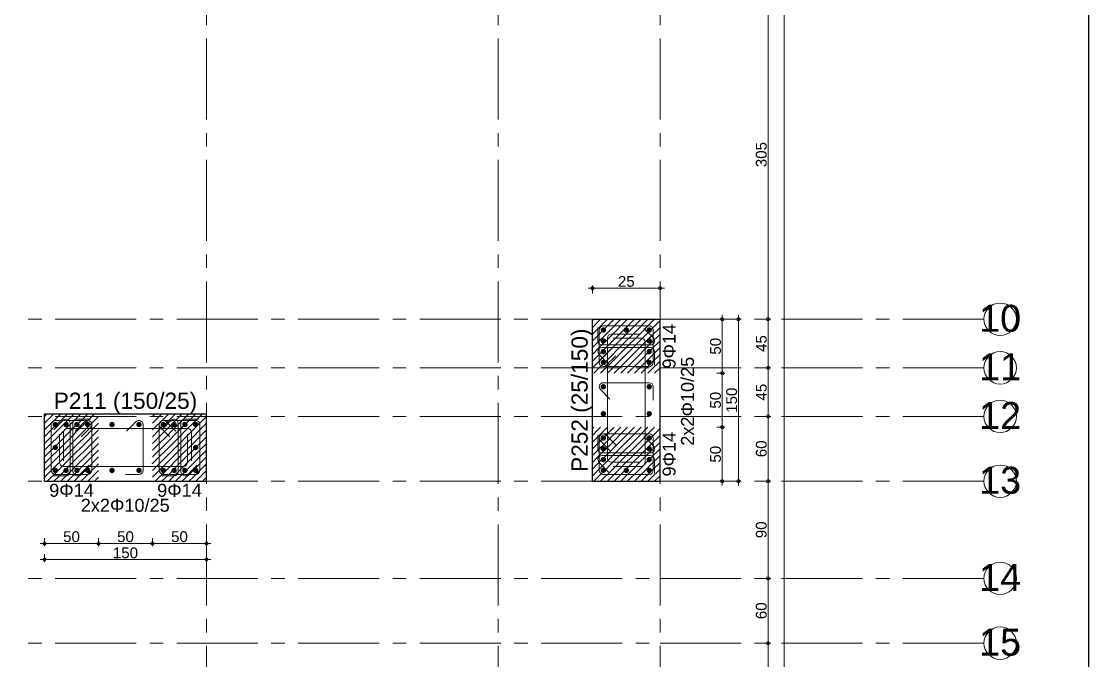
# Model space of a CAD drawing. Header units: millimetres. Extents: x 2232 to 85269, y -3593 to 5869.
# Drawn here: x 31459 to 32447, y 4460 to 5052 of the extents above; entities that cross this region are included whole.
import ezdxf

# ---------------------------------------------------------------- set-up
doc = ezdxf.new("R2010")
doc.units = ezdxf.units.MM
doc.linetypes.add('CENTER2', pattern=[112.5, 75, -12.5, 12.5, -12.5])
doc.linetypes.add('DASHDOT2', pattern=[12.7, 6.35, -3.175, 0, -3.175])
doc.layers.add('aks', color=251, linetype='DASHDOT2', lineweight=35)
for name, color, linetype in [('Donatı Yazısı', 7, 'Continuous'), ('Donatı Çizgisi', 7, 'Continuous'), ('Kolon', 7, 'Continuous'), ('Ölçülendirme', 7, 'Continuous')]:
    doc.layers.add(name, color=color, linetype=linetype)
doc.styles.add('arial_1_18', font='arial.ttf', dxfattribs={"height": 0.2})

# ---------------------------------------------------------------- blocks, each defined once
blk = doc.blocks.new('IDE999Entity6900')
at = {"layer": 'aks', "color": 250, "linetype": 'CENTER2', "lineweight": 5}
blk.add_lwpolyline([(21382.48, 200), (21382.48, 2530)], dxfattribs=at)
blk = doc.blocks.new('IDE999Entity6901')
at = {"layer": 'aks', "color": 250, "linetype": 'CENTER2', "lineweight": 5}
blk.add_lwpolyline([(21532.48, 200), (21532.48, 2530)], dxfattribs=at)
blk = doc.blocks.new('IDE999Entity6902')
at = {"layer": 'aks', "color": 250, "linetype": 'CENTER2', "lineweight": 5}
blk.add_lwpolyline([(21112.48, 200), (21112.48, 2530)], dxfattribs=at)

msp = doc.modelspace()

# ---------------------------------------------------------------- hatches: boundary and pattern name
at = {"layer": 'Donatı Çizgisi', "linetype": 'Continuous', "lineweight": 5}
h = msp.add_hatch(color=5, dxfattribs=at)
edge = h.paths.add_edge_path(flags=0)
edge.add_arc((31997.66, 4766.37), 2.5, 0, 360)
h = msp.add_hatch(color=5, dxfattribs=at)
edge = h.paths.add_edge_path(flags=0)
edge.add_arc((32018.91, 4766.37), 2.5, 0, 360)
h = msp.add_hatch(color=5, dxfattribs=at)
edge = h.paths.add_edge_path(flags=0)
edge.add_arc((32040.16, 4766.37), 2.5, 0, 360)
h = msp.add_hatch(color=5, dxfattribs=at)
edge = h.paths.add_edge_path(flags=0)
edge.add_arc((31997.66, 4756.37), 2.5, 0, 360)
h = msp.add_hatch(color=5, dxfattribs=at)
edge = h.paths.add_edge_path(flags=0)
edge.add_arc((32040.16, 4756.37), 2.5, 0, 360)
h = msp.add_hatch(color=5, dxfattribs=at)
edge = h.paths.add_edge_path(flags=0)
edge.add_arc((31997.66, 4746.37), 2.5, 0, 360)
h = msp.add_hatch(color=5, dxfattribs=at)
edge = h.paths.add_edge_path(flags=0)
edge.add_arc((32040.16, 4746.37), 2.5, 0, 360)
h = msp.add_hatch(color=5, dxfattribs=at)
edge = h.paths.add_edge_path(flags=0)
edge.add_arc((31997.66, 4736.37), 2.5, 0, 360)
h = msp.add_hatch(color=5, dxfattribs=at)
edge = h.paths.add_edge_path(flags=0)
edge.add_arc((32040.16, 4736.37), 2.5, 0, 360)
h = msp.add_hatch(color=5, dxfattribs=at)
edge = h.paths.add_edge_path(flags=0)
edge.add_arc((31997.66, 4713.87), 2.5, 0, 360)
h = msp.add_hatch(color=5, dxfattribs=at)
edge = h.paths.add_edge_path(flags=0)
edge.add_arc((32040.16, 4713.87), 2.5, 0, 360)
h = msp.add_hatch(color=5, dxfattribs=at)
edge = h.paths.add_edge_path(flags=0)
edge.add_arc((31997.66, 4688.87), 2.5, 0, 360)
h = msp.add_hatch(color=5, dxfattribs=at)
edge = h.paths.add_edge_path(flags=0)
edge.add_arc((32040.16, 4688.87), 2.5, 0, 360)
h = msp.add_hatch(color=5, dxfattribs=at)
edge = h.paths.add_edge_path(flags=0)
edge.add_arc((31490.16, 4678.87), 2.5, 0, 360)
h = msp.add_hatch(color=5, dxfattribs=at)
edge = h.paths.add_edge_path(flags=0)
edge.add_arc((31500.16, 4678.87), 2.5, 0, 360)
h = msp.add_hatch(color=5, dxfattribs=at)
edge = h.paths.add_edge_path(flags=0)
edge.add_arc((31510.16, 4678.87), 2.5, 0, 360)
h = msp.add_hatch(color=5, dxfattribs=at)
edge = h.paths.add_edge_path(flags=0)
edge.add_arc((31520.16, 4678.87), 2.5, 0, 360)
h = msp.add_hatch(color=5, dxfattribs=at)
edge = h.paths.add_edge_path(flags=0)
edge.add_arc((31542.66, 4678.87), 2.5, 0, 360)
h = msp.add_hatch(color=5, dxfattribs=at)
edge = h.paths.add_edge_path(flags=0)
edge.add_arc((31567.66, 4678.87), 2.5, 0, 360)
h = msp.add_hatch(color=5, dxfattribs=at)
edge = h.paths.add_edge_path(flags=0)
edge.add_arc((31590.16, 4678.87), 2.5, 0, 360)
h = msp.add_hatch(color=5, dxfattribs=at)
edge = h.paths.add_edge_path(flags=0)
edge.add_arc((31600.16, 4678.87), 2.5, 0, 360)
h = msp.add_hatch(color=5, dxfattribs=at)
edge = h.paths.add_edge_path(flags=0)
edge.add_arc((31610.16, 4678.87), 2.5, 0, 360)
h = msp.add_hatch(color=5, dxfattribs=at)
edge = h.paths.add_edge_path(flags=0)
edge.add_arc((31620.16, 4678.87), 2.5, 0, 360)
h = msp.add_hatch(color=5, dxfattribs=at)
edge = h.paths.add_edge_path(flags=0)
edge.add_arc((31997.66, 4666.37), 2.5, 0, 360)
h = msp.add_hatch(color=5, dxfattribs=at)
edge = h.paths.add_edge_path(flags=0)
edge.add_arc((32040.16, 4666.37), 2.5, 0, 360)
h = msp.add_hatch(color=5, dxfattribs=at)
edge = h.paths.add_edge_path(flags=0)
edge.add_arc((31490.16, 4657.62), 2.5, 0, 360)
h = msp.add_hatch(color=5, dxfattribs=at)
edge = h.paths.add_edge_path(flags=0)
edge.add_arc((31620.16, 4657.62), 2.5, 0, 360)
h = msp.add_hatch(color=5, dxfattribs=at)
edge = h.paths.add_edge_path(flags=0)
edge.add_arc((31997.66, 4656.37), 2.5, 0, 360)
h = msp.add_hatch(color=5, dxfattribs=at)
edge = h.paths.add_edge_path(flags=0)
edge.add_arc((32040.16, 4656.37), 2.5, 0, 360)
h = msp.add_hatch(color=5, dxfattribs=at)
edge = h.paths.add_edge_path(flags=0)
edge.add_arc((31997.66, 4646.37), 2.5, 0, 360)
h = msp.add_hatch(color=5, dxfattribs=at)
edge = h.paths.add_edge_path(flags=0)
edge.add_arc((32040.16, 4646.37), 2.5, 0, 360)
h = msp.add_hatch(color=5, dxfattribs=at)
edge = h.paths.add_edge_path(flags=0)
edge.add_arc((31490.16, 4636.37), 2.5, 0, 360)
h = msp.add_hatch(color=5, dxfattribs=at)
edge = h.paths.add_edge_path(flags=0)
edge.add_arc((31500.16, 4636.37), 2.5, 0, 360)
h = msp.add_hatch(color=5, dxfattribs=at)
edge = h.paths.add_edge_path(flags=0)
edge.add_arc((31510.16, 4636.37), 2.5, 0, 360)
h = msp.add_hatch(color=5, dxfattribs=at)
edge = h.paths.add_edge_path(flags=0)
edge.add_arc((31520.16, 4636.37), 2.5, 0, 360)
h = msp.add_hatch(color=5, dxfattribs=at)
edge = h.paths.add_edge_path(flags=0)
edge.add_arc((31542.66, 4636.37), 2.5, 0, 360)
h = msp.add_hatch(color=5, dxfattribs=at)
edge = h.paths.add_edge_path(flags=0)
edge.add_arc((31567.66, 4636.37), 2.5, 0, 360)
h = msp.add_hatch(color=5, dxfattribs=at)
edge = h.paths.add_edge_path(flags=0)
edge.add_arc((31590.16, 4636.37), 2.5, 0, 360)
h = msp.add_hatch(color=5, dxfattribs=at)
edge = h.paths.add_edge_path(flags=0)
edge.add_arc((31600.16, 4636.37), 2.5, 0, 360)
h = msp.add_hatch(color=5, dxfattribs=at)
edge = h.paths.add_edge_path(flags=0)
edge.add_arc((31610.16, 4636.37), 2.5, 0, 360)
h = msp.add_hatch(color=5, dxfattribs=at)
edge = h.paths.add_edge_path(flags=0)
edge.add_arc((31620.16, 4636.37), 2.5, 0, 360)
h = msp.add_hatch(color=5, dxfattribs=at)
edge = h.paths.add_edge_path(flags=0)
edge.add_arc((31997.66, 4636.37), 2.5, 0, 360)
h = msp.add_hatch(color=5, dxfattribs=at)
edge = h.paths.add_edge_path(flags=0)
edge.add_arc((32018.91, 4636.37), 2.5, 0, 360)
h = msp.add_hatch(color=5, dxfattribs=at)
edge = h.paths.add_edge_path(flags=0)
edge.add_arc((32040.16, 4636.37), 2.5, 0, 360)

# ---------------------------------------------------------------- linework, layer by layer
msp.add_line((32447.11, 5868.75), (32447.11, 1368.75))
at = {"layer": 'aks', "color": 250, "linetype": 'CENTER2', "lineweight": 5}
for points in [[(28790.16, 4776.37), (32050.16, 4776.37)], [(32050.16, 4776.37), (32350.16, 4776.37)], [(28790.16, 4731.37), (32050.16, 4731.37)], [(32050.16, 4731.37), (32350.16, 4731.37)], [(28790.16, 4686.37), (32050.16, 4686.37)], [(32050.16, 4686.37), (32350.16, 4686.37)], [(28790.16, 4626.37), (32050.16, 4626.37)], [(32050.16, 4626.37), (32350.16, 4626.37)], [(28790.16, 4536.37), (32050.16, 4536.37)], [(32050.16, 4536.37), (32350.16, 4536.37)], [(28790.16, 4476.37), (32050.16, 4476.37)], [(32050.16, 4476.37), (32350.16, 4476.37)]]:
    msp.add_lwpolyline(points, dxfattribs=at)
at = {"layer": 'aks', "color": 30, "linetype": 'Continuous', "lineweight": 5}
for centre in [(32365.16, 4776.37), (32365.16, 4731.37), (32365.16, 4686.37), (32365.16, 4626.37), (32365.16, 4536.37), (32365.16, 4476.37)]:
    msp.add_circle(centre, 15, dxfattribs=at)
at = {"layer": 'Donatı Çizgisi', "color": 1, "linetype": 'Continuous', "lineweight": 5}
for points in [[(31992.66, 4756.37), (31992.66, 4768.87)], [(32035.22, 4767.86), (32044.06, 4759.02)], [(32001.41, 4647.62), (32001.41, 4758.87)], [(32005.16, 4762.62), (32031.16, 4762.62)], [(32032.66, 4758.87), (32006.66, 4758.87)], [(32036.41, 4643.87), (32036.41, 4755.12)], [(32041.41, 4752.62), (31996.41, 4752.62)], [(31996.41, 4750.12), (32041.41, 4750.12)], [(32045.16, 4746.37), (32045.16, 4733.87)], [(32002.59, 4734.88), (31993.75, 4743.72)], [(31997.66, 4717.62), (32040.16, 4717.62)], [(32003.84, 4702.38), (31995, 4711.22)], [(32043.91, 4713.87), (32043.91, 4701.37)], [(31488.66, 4673.93), (31497.5, 4682.77)], [(31501.41, 4675.12), (31612.66, 4675.12)], [(31503.91, 4680.12), (31503.91, 4635.12)], [(31506.41, 4635.12), (31506.41, 4680.12)], [(31510.16, 4683.87), (31522.66, 4683.87)], [(31556.16, 4672.68), (31565, 4681.52)], [(31571.41, 4678.87), (31571.41, 4636.37)], [(31588.66, 4673.93), (31597.5, 4682.77)], [(31603.91, 4680.12), (31603.91, 4635.12)], [(31606.41, 4635.12), (31606.41, 4680.12)], [(31610.16, 4683.87), (31622.66, 4683.87)], [(31493.91, 4669.87), (31493.91, 4643.87)], [(31497.66, 4645.37), (31497.66, 4671.37)], [(31612.66, 4643.87), (31612.66, 4669.87)], [(31616.41, 4671.37), (31616.41, 4645.37)], [(31992.66, 4656.37), (31992.66, 4668.87)], [(32035.22, 4667.86), (32044.06, 4659.02)], [(32041.41, 4652.62), (31996.41, 4652.62)], [(31996.41, 4650.12), (32041.41, 4650.12)], [(32045.16, 4646.37), (32045.16, 4633.87)], [(31497.66, 4640.12), (31608.91, 4640.12)], [(31521.65, 4641.31), (31512.81, 4632.47)], [(31621.65, 4641.31), (31612.81, 4632.47)], [(32002.59, 4634.88), (31993.75, 4643.72)], [(32031.16, 4643.87), (32005.16, 4643.87)], [(32006.66, 4640.12), (32032.66, 4640.12)], [(31500.16, 4631.37), (31487.66, 4631.37)], [(31567.66, 4632.62), (31555.16, 4632.62)], [(31600.16, 4631.37), (31587.66, 4631.37)]]:
    msp.add_lwpolyline(points, dxfattribs=at)
at = {"layer": 'Donatı Çizgisi', "color": 5, "linetype": 'Continuous', "lineweight": 5}
for points in [[(31993.91, 4736.37), (31993.91, 4766.37)], [(31997.66, 4770.12), (32040.16, 4770.12)], [(32043.91, 4766.37), (32043.91, 4736.37)], [(31995, 4739.02), (32003.84, 4747.86)], [(32009.15, 4742.56), (32000.31, 4733.72)], [(32040.16, 4732.62), (31997.66, 4732.62)], [(31486.41, 4678.87), (31486.41, 4636.37)], [(31520.16, 4682.62), (31490.16, 4682.62)], [(31517.5, 4681.52), (31508.66, 4672.68)], [(31513.97, 4667.38), (31522.81, 4676.22)], [(31523.91, 4636.37), (31523.91, 4678.87)], [(31586.41, 4636.37), (31586.41, 4678.87)], [(31596.34, 4667.38), (31587.5, 4676.22)], [(31590.16, 4682.62), (31620.16, 4682.62)], [(31592.81, 4681.52), (31601.65, 4672.68)], [(31623.91, 4678.87), (31623.91, 4636.37)], [(31993.91, 4666.37), (31993.91, 4636.37)], [(32040.16, 4670.12), (31997.66, 4670.12)], [(32009.15, 4660.18), (32000.31, 4669.02)], [(32043.91, 4636.37), (32043.91, 4666.37)], [(31995, 4663.72), (32003.84, 4654.88)], [(31490.16, 4632.62), (31520.16, 4632.62)], [(31620.16, 4632.62), (31590.16, 4632.62)], [(31997.66, 4632.62), (32040.16, 4632.62)]]:
    msp.add_lwpolyline(points, dxfattribs=at)
for centre, start, end in [((31997.66, 4766.37), 90, 180), ((32040.16, 4766.37), 0, 90), ((31997.66, 4736.37), 135, 270), ((31997.66, 4736.37), 180, 315), ((32040.16, 4736.37), 270, 0), ((31490.16, 4678.87), 90, 180), ((31520.16, 4678.87), 0, 135), ((31520.16, 4678.87), 315, 90), ((31590.16, 4678.87), 90, 225), ((31590.16, 4678.87), 45, 180), ((31620.16, 4678.87), 0, 90), ((31997.66, 4666.37), 45, 180), ((31997.66, 4666.37), 90, 225), ((32040.16, 4666.37), 0, 90), ((31490.16, 4636.37), 180, 270), ((31520.16, 4636.37), 270, 0), ((31590.16, 4636.37), 180, 270), ((31620.16, 4636.37), 270, 0), ((31997.66, 4636.37), 180, 270), ((32040.16, 4636.37), 270, 0)]:
    msp.add_arc(centre, 3.75, start, end, dxfattribs=at)
at = {"layer": 'Donatı Çizgisi', "color": 1, "linetype": 'Continuous', "lineweight": 5}
for centre, start, end in [((31996.41, 4756.37), 180, 270), ((32005.16, 4758.87), 90, 180), ((32032.66, 4755.12), 0, 90), ((32041.41, 4756.37), 270, 45), ((31996.41, 4746.37), 90, 225), ((32041.41, 4746.37), 0, 90), ((31997.66, 4713.87), 90, 225), ((32040.16, 4713.87), 0, 90), ((31500.16, 4680.12), 0, 135), ((31501.41, 4671.37), 90, 180), ((31510.16, 4680.12), 90, 180), ((31567.66, 4678.87), 0, 135), ((31600.16, 4680.12), 0, 135), ((31610.16, 4680.12), 90, 180), ((31612.66, 4671.37), 0, 90), ((31996.41, 4656.37), 180, 270), ((32041.41, 4656.37), 270, 45), ((31996.41, 4646.37), 90, 225), ((32005.16, 4647.62), 180, 270), ((32041.41, 4646.37), 0, 90), ((31497.66, 4643.87), 180, 270), ((31567.66, 4636.37), 270, 0), ((31608.91, 4643.87), 270, 0), ((32032.66, 4643.87), 270, 0), ((31500.16, 4635.12), 270, 0), ((31510.16, 4635.12), 180, 315), ((31600.16, 4635.12), 270, 0), ((31610.16, 4635.12), 180, 315)]:
    msp.add_arc(centre, 3.75, start, end, dxfattribs=at)
at = {"layer": 'Kolon', "color": 251, "linetype": 'Continuous', "lineweight": -3}
for points in [[(31987.65, 4775.1), (31988.93, 4776.37)], [(31992.68, 4773.87), (31995.18, 4776.37)], [(31998.93, 4773.87), (32001.43, 4776.37)], [(32005.18, 4773.87), (32007.68, 4776.37)], [(32011.43, 4773.87), (32013.93, 4776.37)], [(32017.68, 4773.87), (32020.18, 4776.37)], [(32023.93, 4773.87), (32026.43, 4776.37)], [(32030.18, 4773.87), (32032.68, 4776.37)], [(32036.43, 4773.87), (32038.93, 4776.37)], [(32042.68, 4773.87), (32045.18, 4776.37)], [(32048.93, 4773.87), (32050.15, 4775.1)], [(31987.65, 4768.85), (31992.68, 4773.87)], [(31987.65, 4762.6), (31992.68, 4767.62)], [(31992.68, 4761.37), (32005.18, 4773.87)], [(31992.68, 4767.62), (31998.93, 4773.87)], [(31998.93, 4761.37), (32005.18, 4767.62)], [(32005.18, 4761.37), (32017.68, 4773.87)], [(32005.18, 4767.62), (32011.43, 4773.87)], [(32011.43, 4761.37), (32017.68, 4767.62)], [(32017.68, 4761.37), (32030.18, 4773.87)], [(32017.68, 4767.62), (32023.93, 4773.87)], [(32023.93, 4761.37), (32030.18, 4767.62)], [(32030.18, 4761.37), (32042.68, 4773.87)], [(32030.18, 4767.62), (32036.43, 4773.87)], [(32036.43, 4761.37), (32042.68, 4767.62)], [(32042.68, 4767.62), (32048.93, 4773.87)], [(32042.68, 4761.37), (32050.15, 4768.85)], [(31987.65, 4756.35), (31992.68, 4761.37)], [(31987.65, 4750.1), (31992.68, 4755.12)], [(31992.68, 4748.87), (32005.18, 4761.37)], [(31992.68, 4755.12), (31998.93, 4761.37)], [(31998.93, 4748.87), (32005.18, 4755.12)], [(32005.18, 4748.87), (32017.68, 4761.37)], [(32005.18, 4755.12), (32011.43, 4761.37)], [(32011.43, 4748.87), (32017.68, 4755.12)], [(32017.68, 4748.87), (32030.18, 4761.37)], [(32017.68, 4755.12), (32023.93, 4761.37)], [(32023.93, 4748.87), (32030.18, 4755.12)], [(32030.18, 4748.87), (32042.68, 4761.37)], [(32030.18, 4755.12), (32036.43, 4761.37)], [(32036.43, 4748.87), (32042.68, 4755.12)], [(32042.68, 4755.12), (32048.93, 4761.37)], [(32042.68, 4748.87), (32050.15, 4756.35)], [(32048.93, 4761.37), (32050.15, 4762.6)], [(31987.65, 4743.85), (31992.68, 4748.87)], [(31992.68, 4736.37), (32005.18, 4748.87)], [(31992.68, 4742.62), (31998.93, 4748.87)], [(32005.18, 4736.37), (32017.68, 4748.87)], [(32005.18, 4742.62), (32011.43, 4748.87)], [(32017.68, 4736.37), (32030.18, 4748.87)], [(32017.68, 4742.62), (32023.93, 4748.87)], [(32030.18, 4736.37), (32042.68, 4748.87)], [(32030.18, 4742.62), (32036.43, 4748.87)], [(32042.68, 4742.62), (32048.93, 4748.87)], [(32048.93, 4748.87), (32050.15, 4750.1)], [(31987.65, 4737.6), (31992.68, 4742.62)], [(31987.65, 4731.35), (31992.68, 4736.37)], [(31992.68, 4730.12), (31998.93, 4736.37)], [(31995.18, 4726.37), (32005.18, 4736.37)], [(31998.93, 4736.37), (32005.18, 4742.62)], [(32005.18, 4730.12), (32011.43, 4736.37)], [(32007.68, 4726.37), (32017.68, 4736.37)], [(32011.43, 4736.37), (32017.68, 4742.62)], [(32017.68, 4730.12), (32023.93, 4736.37)], [(32020.18, 4726.37), (32030.18, 4736.37)], [(32023.93, 4736.37), (32030.18, 4742.62)], [(32030.18, 4730.12), (32036.43, 4736.37)], [(32032.68, 4726.37), (32042.68, 4736.37)], [(32036.43, 4736.37), (32042.68, 4742.62)], [(32042.68, 4736.37), (32050.15, 4743.85)], [(32042.68, 4730.12), (32048.93, 4736.37)], [(32048.93, 4736.37), (32050.15, 4737.6)], [(31988.93, 4726.37), (31992.68, 4730.12)], [(32001.43, 4726.37), (32005.18, 4730.12)], [(32013.93, 4726.37), (32017.68, 4730.12)], [(32026.43, 4726.37), (32030.18, 4730.12)], [(32038.93, 4726.37), (32042.68, 4730.12)], [(32045.18, 4726.37), (32050.15, 4731.35)], [(31480.15, 4686.35), (31480.18, 4686.37)], [(31480.18, 4686.37), (31482.68, 4688.87)], [(31480.18, 4673.87), (31492.68, 4686.37)], [(31480.18, 4680.12), (31486.43, 4686.37)], [(31486.43, 4686.37), (31488.93, 4688.87)], [(31492.68, 4686.37), (31495.18, 4688.87)], [(31492.68, 4673.87), (31505.18, 4686.37)], [(31492.68, 4680.12), (31498.93, 4686.37)], [(31498.93, 4686.37), (31501.43, 4688.87)], [(31505.18, 4686.37), (31507.68, 4688.87)], [(31505.18, 4673.87), (31517.68, 4686.37)], [(31505.18, 4680.12), (31511.43, 4686.37)], [(31511.43, 4686.37), (31513.93, 4688.87)], [(31517.68, 4686.37), (31520.18, 4688.87)], [(31517.68, 4680.12), (31523.93, 4686.37)], [(31517.68, 4673.87), (31530.15, 4686.35)], [(31523.93, 4686.37), (31526.43, 4688.87)], [(31580.15, 4686.35), (31580.18, 4686.37)], [(31580.18, 4686.37), (31582.68, 4688.87)], [(31580.18, 4673.87), (31592.68, 4686.37)], [(31580.18, 4680.12), (31586.43, 4686.37)], [(31586.43, 4686.37), (31588.93, 4688.87)], [(31592.68, 4686.37), (31595.18, 4688.87)], [(31592.68, 4673.87), (31605.18, 4686.37)], [(31592.68, 4680.12), (31598.93, 4686.37)], [(31598.93, 4686.37), (31601.43, 4688.87)], [(31605.18, 4686.37), (31607.68, 4688.87)], [(31605.18, 4673.87), (31617.68, 4686.37)], [(31605.18, 4680.12), (31611.43, 4686.37)], [(31611.43, 4686.37), (31613.93, 4688.87)], [(31617.68, 4686.37), (31620.18, 4688.87)], [(31617.68, 4680.12), (31623.93, 4686.37)], [(31617.68, 4673.87), (31630.15, 4686.35)], [(31623.93, 4686.37), (31626.43, 4688.87)], [(31480.15, 4680.1), (31480.18, 4680.12)], [(31486.43, 4673.87), (31492.68, 4680.12)], [(31498.93, 4673.87), (31505.18, 4680.12)], [(31511.43, 4673.87), (31517.68, 4680.12)], [(31523.93, 4673.87), (31530.15, 4680.1)], [(31580.15, 4680.1), (31580.18, 4680.12)], [(31586.43, 4673.87), (31592.68, 4680.12)], [(31598.93, 4673.87), (31605.18, 4680.12)], [(31611.43, 4673.87), (31617.68, 4680.12)], [(31623.93, 4673.87), (31630.15, 4680.1)], [(31987.65, 4675.1), (31988.93, 4676.37)], [(31992.68, 4673.87), (31995.18, 4676.37)], [(31998.93, 4673.87), (32001.43, 4676.37)], [(32005.18, 4673.87), (32007.68, 4676.37)], [(32011.43, 4673.87), (32013.93, 4676.37)], [(32017.68, 4673.87), (32020.18, 4676.37)], [(32023.93, 4673.87), (32026.43, 4676.37)], [(32030.18, 4673.87), (32032.68, 4676.37)], [(32036.43, 4673.87), (32038.93, 4676.37)], [(32042.68, 4673.87), (32045.18, 4676.37)], [(31480.15, 4673.85), (31480.18, 4673.87)], [(31480.15, 4667.6), (31480.18, 4667.62)], [(31480.18, 4661.37), (31492.68, 4673.87)], [(31480.18, 4667.62), (31486.43, 4673.87)], [(31486.43, 4661.37), (31492.68, 4667.62)], [(31492.68, 4661.37), (31505.18, 4673.87)], [(31492.68, 4667.62), (31498.93, 4673.87)], [(31498.93, 4661.37), (31505.18, 4667.62)], [(31505.18, 4661.37), (31517.68, 4673.87)], [(31505.18, 4667.62), (31511.43, 4673.87)], [(31511.43, 4661.37), (31517.68, 4667.62)], [(31517.68, 4667.62), (31523.93, 4673.87)], [(31517.68, 4661.37), (31530.15, 4673.85)], [(31523.93, 4661.37), (31530.15, 4667.6)], [(31580.15, 4673.85), (31580.18, 4673.87)], [(31580.15, 4667.6), (31580.18, 4667.62)], [(31580.18, 4661.37), (31592.68, 4673.87)], [(31580.18, 4667.62), (31586.43, 4673.87)], [(31586.43, 4661.37), (31592.68, 4667.62)], [(31592.68, 4661.37), (31605.18, 4673.87)], [(31592.68, 4667.62), (31598.93, 4673.87)], [(31598.93, 4661.37), (31605.18, 4667.62)], [(31605.18, 4661.37), (31617.68, 4673.87)], [(31605.18, 4667.62), (31611.43, 4673.87)], [(31611.43, 4661.37), (31617.68, 4667.62)], [(31617.68, 4667.62), (31623.93, 4673.87)], [(31617.68, 4661.37), (31630.15, 4673.85)], [(31623.93, 4661.37), (31630.15, 4667.6)], [(31987.65, 4668.85), (31992.68, 4673.87)], [(31987.65, 4662.6), (31992.68, 4667.62)], [(31992.68, 4661.37), (32005.18, 4673.87)], [(31992.68, 4667.62), (31998.93, 4673.87)], [(31998.93, 4661.37), (32005.18, 4667.62)], [(32005.18, 4661.37), (32017.68, 4673.87)], [(32005.18, 4667.62), (32011.43, 4673.87)], [(32011.43, 4661.37), (32017.68, 4667.62)], [(32017.68, 4661.37), (32030.18, 4673.87)], [(32017.68, 4667.62), (32023.93, 4673.87)], [(32023.93, 4661.37), (32030.18, 4667.62)], [(32030.18, 4661.37), (32042.68, 4673.87)], [(32030.18, 4667.62), (32036.43, 4673.87)], [(32036.43, 4661.37), (32042.68, 4667.62)], [(32042.68, 4667.62), (32048.93, 4673.87)], [(32042.68, 4661.37), (32050.15, 4668.85)], [(32048.93, 4673.87), (32050.15, 4675.1)], [(31480.15, 4661.35), (31480.18, 4661.37)], [(31480.18, 4648.87), (31492.68, 4661.37)], [(31480.18, 4655.12), (31486.43, 4661.37)], [(31492.68, 4648.87), (31505.18, 4661.37)], [(31492.68, 4655.12), (31498.93, 4661.37)], [(31505.18, 4648.87), (31517.68, 4661.37)], [(31505.18, 4655.12), (31511.43, 4661.37)], [(31517.68, 4655.12), (31523.93, 4661.37)], [(31517.68, 4648.87), (31530.15, 4661.35)], [(31580.15, 4661.35), (31580.18, 4661.37)], [(31580.18, 4648.87), (31592.68, 4661.37)], [(31580.18, 4655.12), (31586.43, 4661.37)], [(31592.68, 4648.87), (31605.18, 4661.37)], [(31592.68, 4655.12), (31598.93, 4661.37)], [(31605.18, 4648.87), (31617.68, 4661.37)], [(31605.18, 4655.12), (31611.43, 4661.37)], [(31617.68, 4655.12), (31623.93, 4661.37)], [(31617.68, 4648.87), (31630.15, 4661.35)], [(31987.65, 4656.35), (31992.68, 4661.37)], [(31992.68, 4648.87), (32005.18, 4661.37)], [(31992.68, 4655.12), (31998.93, 4661.37)], [(32005.18, 4648.87), (32017.68, 4661.37)], [(32005.18, 4655.12), (32011.43, 4661.37)], [(32017.68, 4648.87), (32030.18, 4661.37)], [(32017.68, 4655.12), (32023.93, 4661.37)], [(32030.18, 4648.87), (32042.68, 4661.37)], [(32030.18, 4655.12), (32036.43, 4661.37)], [(32042.68, 4655.12), (32048.93, 4661.37)], [(32042.68, 4648.87), (32050.15, 4656.35)], [(32048.93, 4661.37), (32050.15, 4662.6)], [(31480.15, 4655.1), (31480.18, 4655.12)], [(31480.15, 4648.85), (31480.18, 4648.87)], [(31480.18, 4636.37), (31492.68, 4648.87)], [(31480.18, 4642.62), (31486.43, 4648.87)], [(31486.43, 4648.87), (31492.68, 4655.12)], [(31492.68, 4636.37), (31505.18, 4648.87)], [(31492.68, 4642.62), (31498.93, 4648.87)], [(31498.93, 4648.87), (31505.18, 4655.12)], [(31505.18, 4636.37), (31517.68, 4648.87)], [(31505.18, 4642.62), (31511.43, 4648.87)], [(31511.43, 4648.87), (31517.68, 4655.12)], [(31517.68, 4642.62), (31523.93, 4648.87)], [(31517.68, 4636.37), (31530.15, 4648.85)], [(31523.93, 4648.87), (31530.15, 4655.1)], [(31580.15, 4655.1), (31580.18, 4655.12)], [(31580.15, 4648.85), (31580.18, 4648.87)], [(31580.18, 4636.37), (31592.68, 4648.87)], [(31580.18, 4642.62), (31586.43, 4648.87)], [(31586.43, 4648.87), (31592.68, 4655.12)], [(31592.68, 4636.37), (31605.18, 4648.87)], [(31592.68, 4642.62), (31598.93, 4648.87)], [(31598.93, 4648.87), (31605.18, 4655.12)], [(31605.18, 4636.37), (31617.68, 4648.87)], [(31605.18, 4642.62), (31611.43, 4648.87)], [(31611.43, 4648.87), (31617.68, 4655.12)], [(31617.68, 4642.62), (31623.93, 4648.87)], [(31617.68, 4636.37), (31630.15, 4648.85)], [(31623.93, 4648.87), (31630.15, 4655.1)], [(31987.65, 4650.1), (31992.68, 4655.12)], [(31987.65, 4643.85), (31992.68, 4648.87)], [(31992.68, 4636.37), (32005.18, 4648.87)], [(31992.68, 4642.62), (31998.93, 4648.87)], [(31998.93, 4648.87), (32005.18, 4655.12)], [(32005.18, 4636.37), (32017.68, 4648.87)], [(32005.18, 4642.62), (32011.43, 4648.87)], [(32011.43, 4648.87), (32017.68, 4655.12)], [(32017.68, 4636.37), (32030.18, 4648.87)], [(32017.68, 4642.62), (32023.93, 4648.87)], [(32023.93, 4648.87), (32030.18, 4655.12)], [(32030.18, 4636.37), (32042.68, 4648.87)], [(32030.18, 4642.62), (32036.43, 4648.87)], [(32036.43, 4648.87), (32042.68, 4655.12)], [(32042.68, 4642.62), (32048.93, 4648.87)], [(32048.93, 4648.87), (32050.15, 4650.1)], [(31480.15, 4642.6), (31480.18, 4642.62)], [(31480.15, 4636.35), (31480.18, 4636.37)], [(31480.18, 4630.12), (31486.43, 4636.37)], [(31482.68, 4626.37), (31492.68, 4636.37)], [(31486.43, 4636.37), (31492.68, 4642.62)], [(31492.68, 4630.12), (31498.93, 4636.37)], [(31495.18, 4626.37), (31505.18, 4636.37)], [(31498.93, 4636.37), (31505.18, 4642.62)], [(31505.18, 4630.12), (31511.43, 4636.37)], [(31507.68, 4626.37), (31517.68, 4636.37)], [(31511.43, 4636.37), (31517.68, 4642.62)], [(31517.68, 4630.12), (31523.93, 4636.37)], [(31520.18, 4626.37), (31530.15, 4636.35)], [(31523.93, 4636.37), (31530.15, 4642.6)], [(31580.15, 4642.6), (31580.18, 4642.62)], [(31580.15, 4636.35), (31580.18, 4636.37)], [(31580.18, 4630.12), (31586.43, 4636.37)], [(31582.68, 4626.37), (31592.68, 4636.37)], [(31586.43, 4636.37), (31592.68, 4642.62)], [(31592.68, 4630.12), (31598.93, 4636.37)], [(31595.18, 4626.37), (31605.18, 4636.37)], [(31598.93, 4636.37), (31605.18, 4642.62)], [(31605.18, 4630.12), (31611.43, 4636.37)], [(31607.68, 4626.37), (31617.68, 4636.37)], [(31611.43, 4636.37), (31617.68, 4642.62)], [(31617.68, 4630.12), (31623.93, 4636.37)], [(31620.18, 4626.37), (31630.15, 4636.35)], [(31623.93, 4636.37), (31630.15, 4642.6)], [(31987.65, 4637.6), (31992.68, 4642.62)], [(31987.65, 4631.35), (31992.68, 4636.37)], [(31992.68, 4630.12), (31998.93, 4636.37)], [(31995.18, 4626.37), (32005.18, 4636.37)], [(31998.93, 4636.37), (32005.18, 4642.62)], [(32005.18, 4630.12), (32011.43, 4636.37)], [(32007.68, 4626.37), (32017.68, 4636.37)], [(32011.43, 4636.37), (32017.68, 4642.62)], [(32017.68, 4630.12), (32023.93, 4636.37)], [(32020.18, 4626.37), (32030.18, 4636.37)], [(32023.93, 4636.37), (32030.18, 4642.62)], [(32030.18, 4630.12), (32036.43, 4636.37)], [(32032.68, 4626.37), (32042.68, 4636.37)], [(32036.43, 4636.37), (32042.68, 4642.62)], [(32042.68, 4636.37), (32050.15, 4643.85)], [(32042.68, 4630.12), (32048.93, 4636.37)], [(32048.93, 4636.37), (32050.15, 4637.6)], [(31480.15, 4630.1), (31480.18, 4630.12)], [(31488.93, 4626.37), (31492.68, 4630.12)], [(31501.43, 4626.37), (31505.18, 4630.12)], [(31513.93, 4626.37), (31517.68, 4630.12)], [(31526.43, 4626.37), (31530.15, 4630.1)], [(31580.15, 4630.1), (31580.18, 4630.12)], [(31588.93, 4626.37), (31592.68, 4630.12)], [(31601.43, 4626.37), (31605.18, 4630.12)], [(31613.93, 4626.37), (31617.68, 4630.12)], [(31626.43, 4626.37), (31630.15, 4630.1)], [(31988.93, 4626.37), (31992.68, 4630.12)], [(32001.43, 4626.37), (32005.18, 4630.12)], [(32013.93, 4626.37), (32017.68, 4630.12)], [(32026.43, 4626.37), (32030.18, 4630.12)], [(32038.93, 4626.37), (32042.68, 4630.12)], [(32045.18, 4626.37), (32050.15, 4631.35)]]:
    msp.add_lwpolyline(points, dxfattribs=at)
at = {"layer": 'Kolon', "color": 33, "linetype": 'Continuous', "lineweight": -3}
for points in [[(31987.66, 4626.37), (31987.66, 4776.37)], [(31987.66, 4776.37), (32050.16, 4776.37)], [(32050.16, 4626.37), (32050.16, 4776.37)], [(31480.16, 4688.87), (31630.16, 4688.87)], [(31480.16, 4626.37), (31480.16, 4688.87)], [(31630.16, 4626.37), (31630.16, 4688.87)], [(31480.16, 4626.37), (31630.16, 4626.37)], [(31987.66, 4626.37), (32050.16, 4626.37)]]:
    msp.add_lwpolyline(points, dxfattribs=at)
at = {"layer": 'Ölçülendirme', "color": 5, "linetype": 'Continuous', "lineweight": 5}
for points in [[(32150.16, 3157.37), (32150.16, 5495.37)], [(32165.16, 3157.37), (32165.16, 5495.37)], [(32054.16, 4805.17), (31983.66, 4805.17)], [(31987.66, 4800.17), (31987.66, 4807.67)], [(32050.16, 4800.17), (32050.16, 4807.67)], [(32102.76, 4776.37), (32110.26, 4776.37)], [(32107.76, 4622.37), (32107.76, 4780.37)], [(32117.76, 4776.37), (32125.26, 4776.37)], [(32122.76, 4622.37), (32122.76, 4780.37)], [(32145.16, 4776.37), (32152.66, 4776.37)], [(32102.76, 4726.37), (32110.26, 4726.37)], [(32145.16, 4731.37), (32152.66, 4731.37)], [(32145.16, 4686.37), (32152.66, 4686.37)], [(32102.76, 4676.37), (32110.26, 4676.37)], [(32102.76, 4626.37), (32110.26, 4626.37)], [(32117.76, 4626.37), (32125.26, 4626.37)], [(32145.16, 4626.37), (32152.66, 4626.37)], [(31476.16, 4568.77), (31634.16, 4568.77)], [(31480.16, 4573.77), (31480.16, 4566.27)], [(31530.16, 4573.77), (31530.16, 4566.27)], [(31580.16, 4573.77), (31580.16, 4566.27)], [(31630.16, 4573.77), (31630.16, 4566.27)], [(31480.16, 4558.77), (31480.16, 4551.27)], [(31630.16, 4558.77), (31630.16, 4551.27)], [(31476.16, 4553.77), (31634.16, 4553.77)], [(32145.16, 4536.37), (32152.66, 4536.37)], [(32145.16, 4476.37), (32152.66, 4476.37)]]:
    msp.add_lwpolyline(points, dxfattribs=at)
for centre in [(31987.66, 4805.17), (32050.16, 4805.17), (32107.76, 4776.37), (32122.76, 4776.37), (32150.16, 4776.37), (32107.76, 4726.37), (32150.16, 4731.37), (32150.16, 4686.37), (32107.76, 4676.37), (32107.76, 4626.37), (32122.76, 4626.37), (32150.16, 4626.37), (31480.16, 4568.77), (31530.16, 4568.77), (31580.16, 4568.77), (31630.16, 4568.77), (31480.16, 4553.77), (31630.16, 4553.77), (32150.16, 4536.37), (32150.16, 4476.37)]:
    msp.add_circle(centre, 1.5, dxfattribs=at)

# ---------------------------------------------------------------- block references
at = {"layer": 'aks'}
for name in ['IDE999Entity6902', 'IDE999Entity6900', 'IDE999Entity6901']:
    msp.add_blockref(name, (10517.68, 2961.37), dxfattribs=at)

# ---------------------------------------------------------------- texts
at = {"layer": 'aks', "color": 1, "linetype": 'Continuous', "lineweight": 5, "style": 'arial_1_18'}
for s, p in [('10', (32345.73, 4764.74)), ('11', (32345.73, 4719.74)), ('12', (32345.73, 4674.74)), ('13', (32345.73, 4614.74)), ('14', (32345.73, 4524.74)), ('15', (32345.73, 4464.74))]:
    msp.add_text(s, height=25, dxfattribs=at).set_placement(p)
at = {"layer": 'Donatı Yazısı', "color": 1, "linetype": 'Continuous', "lineweight": 5, "style": 'arial_1_18'}
for s, p in [('9Φ14', (32064.56, 4730.7)), ('2x2Φ10/25', (32081.57, 4659.26)), ('9Φ14', (32064.56, 4630.7))]:
    msp.add_text(s, height=12, rotation=90, dxfattribs=at).set_placement(p)
for s, p in [('9Φ14', (31484.49, 4611.97)), ('9Φ14', (31584.49, 4611.97)), ('2x2Φ10/25', (31513.74, 4598.08))]:
    msp.add_text(s, height=12, dxfattribs=at).set_placement(p)
at = {"layer": 'Kolon', "color": 1, "linetype": 'Continuous', "lineweight": 5, "style": 'arial_1_18'}
msp.add_text('P252 (25/150)', height=15, rotation=90, dxfattribs=at).set_placement((31983.16, 4634.97))
msp.add_text('P211 (150/25)', height=15, dxfattribs=at).set_placement((31488.76, 4693.37))
at = {"layer": 'Ölçülendirme', "color": 5, "linetype": 'Continuous', "lineweight": 5, "style": 'arial_1_18'}
for s, p in [('305', (32148.91, 4917.22)), ('50', (32106.51, 4743.6)), ('45', (32148.91, 4746.1)), ('45', (32148.91, 4701.1)), ('50', (32106.51, 4693.6)), ('150', (32121.51, 4689.72)), ('50', (32106.51, 4643.6)), ('60', (32148.91, 4648.6)), ('90', (32148.91, 4573.6)), ('60', (32148.91, 4498.6))]:
    msp.add_text(s, height=10, rotation=90, dxfattribs=at).set_placement(p)
for s, p in [('25', (32011.14, 4806.42)), ('50', (31497.39, 4570.02)), ('50', (31547.39, 4570.02)), ('50', (31597.39, 4570.02)), ('150', (31543.5, 4555.02))]:
    msp.add_text(s, height=10, dxfattribs=at).set_placement(p)

doc.saveas('drawing.dxf')
